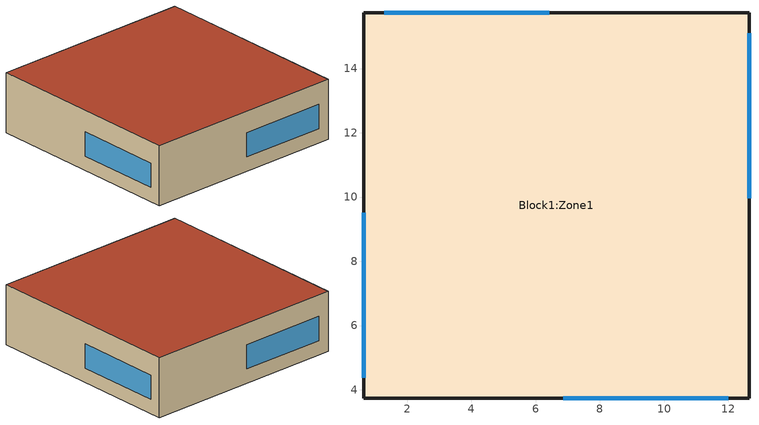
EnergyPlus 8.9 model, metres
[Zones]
Block1:Zone1
 floor ground (Project ground floor): 12.65,3.74 0.65,3.74 0.65,15.74 12.65,15.74 z0
 wall outside (Project wall): 12.65,3.74 12.65,15.74 0.65,15.74 0.65,3.74 12.65,3.74 z0:3.5
 window x2 (1001): 12.65,9.96 12.65,15.09 / 6.42,15.74 1.29,15.74 / 0.65,9.51 0.65,4.38 / 6.87,3.74 12,3.74 z0.84:2.26
 roof outside (Project flat roof): 0.65,3.74 12.65,3.74 12.65,15.74 0.65,15.74 z3.5
[Site:Location]
Deusto (O1-O1:31-12)  (01-01:31-12): Latitude=43.3; Longitude=-2.9; Time Zone=1; Elevation {m}=39
[Site:GroundTemperature:BuildingSurface]
18, 18, 18, 18, 18, 18, 18, 18, 18, 18, 18, 18
[Site:GroundTemperature:Deep]
14, 14, 14, 14, 14, 14, 14, 14, 14, 14, 14, 14
[Site:GroundTemperature:Shallow]
14, 14, 14, 14, 14, 14, 14, 14, 14, 14, 14, 14
[Site:GroundTemperature:FCfactorMethod]
January FCfactorMethod ground temperature {C}=11.21; Februry FCfactorMethod ground temperature {C}=9.51; March FCfactorMethod ground temperature {C}=9.05; April FCfactorMethod ground temperature {C}=9.45; May FCfactorMethod ground temperature {C}=11.74; June FCfactorMethod ground temperature {C}=14.31; July FCfactorMethod ground temperature {C}=16.73; August FCfactorMethod ground temperature {C}=18.49; September FCfactorMethod ground temperature {C}=19; October FCfactorMethod ground temperature {C}=18.17; November FCfactorMethod ground temperature {C}=16.19; December FCfactorMethod ground temperature {C}=13.69
[Site:GroundReflectance]
0.2, 0.2, 0.2, 0.2, 0.2, 0.2, 0.2, 0.2, 0.2, 0.2, 0.2, 0.2
[Site:GroundReflectance:SnowModifier]
2, 2
[SizingPeriod:DesignDay] Day of Month=15; Humidity Condition Type=WetBulb; Barometric Pressure {N/M**2}=100857.4; Wind Direction {Degrees N=0, S=180}=0; Rain Indicator=No; Snow on ground indicator=No
Name | Month | Day Type -- used for schedules | Maximum Dry-Bulb Temperature {C} | Daily Dry-Bulb Temperature Range {C} | Wetbulb at Maximum Dry-Bulb{C} | Wind Speed {m/s} | Daylight Savings Time Indicator | Solar Model Indicator | Clearness {0.0 to 1.2} | Max Dry-Bulb {C} | Daily Temp Range {C} | Wet-Bulb at Max {C} | Wind Speed {M/Sec} | Clearness {0.0 to 1.2} - gives no sun (but does include long wave radiant heat exchange with sky)
Summer Design Day in Deusto (O1-O1:31-12) Jul | 7 | SummerDesignDay | 35 | 13.5 | 22.3 | 0 | Yes | ASHRAEClearSky | 0.98
Summer Design Day in Deusto (O1-O1:31-12) Aug | 8 | SummerDesignDay | 35.2 | 14 | 22.3 | 0 | Yes | ASHRAEClearSky | 0.98
Summer Design Day in Deusto (O1-O1:31-12) Sep | 9 | SummerDesignDay | 33.2 | 14 | 20.2 | 0 | Yes | ASHRAEClearSky | 0.98
Winter Design Day in Deusto (O1-O1:31-12) | 1 | WinterDesignDay |  |  |  |  | No |  |  | -0.2 | 0 | -0.2 | 12.6 | 0
[Building]
Building: North Axis=0; Terrain=Suburbs; Loads Convergence Tolerance=.04; Temperature Convergence Tolerance=.4; Solar Distribution=FullExterior; Maximum number of warmup days=25; Minimum number of warmup days=6
[Material:NoMass]
3_RVAL_3: Roughness=Rough; Resistance {m2-K/w}=.18; Thermal Emittance=0.9; Solar Absorptance=0.7; Visible Absorptance=0.7
[Construction]
Project ground floor: Urea Formaldehyde Foam_O1327, Cast Concrete_O1, Floor/Roof Screed_OO7, Timber Flooring_OO3
Project flat roof: Asphalt 1_OO1, MW Glass Wool (rolls)_O1445, 3_RVAL_3, Plasterboard_OO13
Project wall: Brickwork Outer_O1, XPS Extruded Polystyrene  - CO2 Blowing_OO795, Concrete Block (Medium)_O1, Gypsum Plastering_OO13, EPS Expanded Polystyrene (Standard)_O1234
1001: Simple 1001
[Material] Roughness=Rough; Thermal Emittance=0.9
Name | Thickness {m} | Conductivity {w/m-K} | Density {kg/m3} | Specific Heat {J/kg-K} | Solar Absorptance | Visible Absorptance
Urea Formaldehyde Foam_O1327 | .1327 | 0.04 | 10 | 1400 | 0.6 | 0.6
Cast Concrete_O1 | .1 | 1.13 | 2000 | 1000 | 0.6 | 0.6
Floor/Roof Screed_OO7 | .07 | 0.41 | 1200 | 840 | 0.73 | 0.73
Timber Flooring_OO3 | .03 | 0.14 | 650 | 1200 | 0.78 | 0.78
Asphalt 1_OO1 | .01 | 0.7 | 2100 | 1000 | 0.85 | 0.9
MW Glass Wool (rolls)_O1445 | .1445 | 0.04 | 12 | 840 | 0.6 | 0.6
Plasterboard_OO13 | .013 | 0.25 | 2800 | 896 | 0.5 | 0.5
Brickwork Outer_O1 | .1 | 0.84 | 1700 | 800 | 0.7 | 0.7
XPS Extruded Polystyrene  - CO2 Blowing_OO795 | .0795 | 0.034 | 35 | 1400 | 0.6 | 0.6
Concrete Block (Medium)_O1 | .1 | 0.51 | 1400 | 1000 | 0.6 | 0.6
Gypsum Plastering_OO13 | .013 | 0.4 | 1000 | 1000 | 0.5 | 0.5
EPS Expanded Polystyrene (Standard)_O1234 | .1234 | 0.04 | 15 | 1400 | 0.6 | 0.6
[WindowMaterial:SimpleGlazingSystem]
Simple 1001: U-value W/m2/K=1.96; Solar Heat Gain Coefficient=.691; Visible Transmittance=.744
[Zone]
Block1:Zone1: Relative North (to building)=0; Zone Type=1; Zone multiplier=1; Zone volume=436.5504; Floor Area=124.7287; Zone inside convection algorithm=TARP; Part Of Total Floor Area=Yes
[PEOPLE]
People Block1:Zone1: Zone=Block1:Zone1; Number of People SCHEDULE=Office_OpenOff_Occ; Number of People Calculation Method=People/Area; People per Zone Floor Area=.111; radiant fraction=.3; User Specified Sensible Fraction=AutoCalculate; Activity level SCHEDULE Name (units W/person, real)=Activity Schedule 10; CO2 generation rate per unit of activity level (units m3/s-W=3.82e-08; Enable ASHRAE 55 comfort warnings=No; MRT Calculation Type=ZoneAveraged; Work Efficiency SCHEDULE Name (0.0-1.0,real)=Work efficiency; Clothing Insulation Calculation Method=ClothingInsulationSchedule; Clothing Insulation SCHEDULE Name (real)=Clothing Schedule 10; Air Velocity SCHEDULE Name (units m/s, real)=AirVelocitySchedule
[Lights]
Block1:Zone1: Zone=Block1:Zone1; Lighting SCHEDULE=Office_OpenOff_Light; Design Level calculation method=Watts/Area; Watts per Zone Area {W/m2}=20; Return Air Fraction=0; Radiant fraction=.42; Fraction Visible=.18; Fraction Replaceable=1
[OtherEquipment]
Block1:Zone1 Equipment gain 1: Fuel Type=Electricity; Zone=Block1:Zone1; Equipment SCHEDULE=Office_OpenOff_Equip; Design Level calculation method=Watts/Area; Watts per Zone Area {watts/m2}=11.77; Latent fraction=0; Radiant fraction=.2; Fraction Lost=0; Carbon Dioxide Generation Rate=0; End-use category=ELECTRIC EQUIPMENT#Block1:Zone1#05
[WaterUse:Equipment]
DHW Block1:Zone1: Peak Volumetric Flow Rate {m3/s}=7.6993e-07; DHW SCHEDULE=Office_OpenOff_Occ; Target Temperature Schedule=DHW Supply Temperature Block1:Zone1; Hot Water Supply Temperature Schedule=DHW Supply Temperature Block1:Zone1; Cold Water Supply Temperature Schedule=DHW Mains Temperature Block1:Zone1; Zone=Block1:Zone1
[ZoneInfiltration:DesignFlowRate]
Block1:Zone1 Infiltration: Zone=Block1:Zone1; Infiltration SCHEDULE=On 24/7; Design Volume Flow Rate calculation method=Flow/zone; Design Volume Flow Rate (m3/s)=1.886262; Constant Term Coefficient=1; Temperature Term Coefficient=0; Velocity Term Coefficient=0; Velocity Squared Term Coefficient=0
[Sizing:Zone]
Block1:Zone1: Zone Cooling Design Supply Air Temperature Input Method=SupplyAirTemperature; Zone Cooling Design Supply Air Temperature (C)=12; Zone Cooling Design Supply Air Temperature Difference=0; Zone Heating Design Supply Air Temperature Input Method=SupplyAirTemperature; Zone Heating Design Supply Air Temperature (C)=35; Zone Heating Design Supply Air Temperature Difference=0; Zone Cooling Design Supply Air Humidity Ratio (kgWater/kgDryAir)=0.0077; Zone Heating Design Supply Air Humidity Ratio (kgWater/kgDryAir)=0.0156; Design Specification Outdoor Air Object=Block1:Zone1; Zone Heating Sizing Factor=1.25; Zone Cooling Sizing Factor=1.15; Cooling Design Air Flow Method=DesignDay; Cooling Minimum Air Flow Fraction=0; Heating Design Air Flow Method=DesignDay; Design Specification Zone Air Distribution Object=Block1:Zone1
[DesignSpecification:ZoneAirDistribution]
Block1:Zone1: Zone Air Distribution Effectiveness in Cooling Mode (dimensionless)=1; Zone Air Distribution Effectiveness in Heating Mode (dimensionless)=1
[DesignSpecification:OutdoorAir]
Block1:Zone1: Outdoor Air Method=Sum; Outdoor Air Flow per Person {m3/s}=.01; Outdoor Air Flow per Zone Floor Area {m3/s-m2}=0; Outdoor Air Flow per Zone {m3/s}=0; Outdoor Air Flow Air Changes per Hour=0; Outdoor Air Flow Rate Fraction Schedule=Office_OpenOff_Occ
[ZoneControl:Thermostat]
Block1:Zone1 Thermostat: Block1:Zone1, Zone Control Type Sched, ThermostatSetpoint:DualSetpoint, Dual Setpoint - Zone Block1:Zone1
[ThermostatSetpoint:DualSetpoint]
Dual Setpoint - Zone Block1:Zone1: Block1:Zone1 Heating Setpoint Schedule, Block1:Zone1 Cooling SP Sch
[Zone equipment]
Block1:Zone1: Block1:Zone1 Ideal Loads Air
[ZoneHVAC:IdealLoadsAirSystem]
Block1:Zone1 Ideal Loads Air: Maximum Heating Supply Air Temperature {C}=35; Minimum Cooling Supply Air Temperature {C}=12; Maximum Heating Supply Air Humidity Ratio {kg-H2O/kg-air}=0.0156; Minimum Cooling Supply Air Humidity Ratio {kg-H2O/kg-air}=0.0077; Heating Limit=LimitCapacity; Maximum Heating Air Flow Rate {m3/s}=Autosize; Maximum Sensible Heating Capacity=Autosize; Cooling Limit=LimitFlowRateAndCapacity; Maximum Cooling Air Flow Rate {m3/s}=Autosize; Maximum Total Cooling Capacity=Autosize; Heating Availability Schedule=Block1:Zone1 Heating Availability Sch; Cooling availability schedule=Block1:Zone1 Cooling Availability Sch; Dehumidification Control Type=None; Humidification Control Type=None; Design Specification Outdoor Air Object=Block1:Zone1; Outdoor Air Economizer Type=NoEconomizer; Heat Recovery Type=None
[Schedule:Compact]
Work efficiency: Any Number, Through: 12/31, For: AllDays, Until: 24:00, 0
AirVelocitySchedule: Any Number, Through: 12/31, For: AllDays, Until: 24:00, .137
On 24/7: Any Number, Through: 12/31, For: AllDays, Until: 24:00, 1
Office_OpenOff_Occ: Fraction, Through: 31 Dec, For: Weekdays SummerDesignDay, Until: 07:00, 0, Until: 08:00, 0.25, Until: 09:00, 0.5, Until: 12:00, 1, Until: 14:00, 0.75, Until: 17:00, 1, Until: 18:00, 0.5, Until: 19:00, 0.25, Until: 24:00, 0, For: Weekends, Until: 24:00, 0, For: Holidays, Until: 24:00, 0, For: WinterDesignDay AllOtherDays, Until: 24:00, 0
Office_OpenOff_Equip: Fraction, Through: 31 Dec, For: Weekdays SummerDesignDay, Until: 07:00, 0.05394, Until: 20:00, 1, Until: 24:00, 0.05394, For: Weekends, Until: 24:00, 0.05394, For: Holidays, Until: 24:00, 0.05394, For: WinterDesignDay AllOtherDays, Until: 24:00, 0
Office_OpenOff_Light: Fraction, Through: 31 Dec, For: Weekdays SummerDesignDay, Until: 07:00, 0, Until: 19:00, 1, Until: 24:00, 0, For: Weekends, Until: 24:00, 0, For: Holidays, Until: 24:00, 0, For: WinterDesignDay AllOtherDays, Until: 24:00, 0
Activity Schedule 10: Any Number, Through: 12/31, For: AllDays, Until: 24:00, 110.7
Clothing Schedule 10: Any Number, Through: 4/1, For: AllDays, Until: 24:00, 1, Through: 9/30, For: AllDays, Until: 24:00, .5, Through: 12/31, For: AllDays, Until: 24:00, 1
DHW Supply Temperature Block1:Zone1: Temperature, Through: 12/31, For: AllDays, Until: 24:00, 65
DHW Mains Temperature Block1:Zone1: Temperature, Through: 12/31, For: AllDays, Until: 24:00, 10
Block1:Zone1 Heating Setpoint Schedule: Temperature, Through: 31 Dec, For: Weekdays SummerDesignDay, Until: 05:00, 12, Until: 19:00, 22, Until: 24:00, 12, For: WinterDesignDay, Until: 24:00, 22, For: Weekends, Until: 24:00, 12, For: Holidays, Until: 24:00, 12, For: AllOtherDays, Until: 24:00, -50
Block1:Zone1 Heating Availability Sch: Temperature, Through: 31 Dec, For: Weekdays SummerDesignDay, Until: 05:00, 1, Until: 19:00, 1, Until: 24:00, 1, For: WinterDesignDay, Until: 24:00, 1, For: Weekends, Until: 24:00, 1, For: Holidays, Until: 24:00, 1, For: AllOtherDays, Until: 24:00, 0
Block1:Zone1 Cooling SP Sch: Temperature, Through: 31 Dec, For: Weekdays SummerDesignDay, Until: 05:00, 100, Until: 19:00, 24, Until: 24:00, 100, For: Weekends, Until: 24:00, 100, For: Holidays, Until: 24:00, 100, For: WinterDesignDay AllOtherDays, Until: 24:00, 100
Block1:Zone1 Cooling Availability Sch: Temperature, Through: 31 Dec, For: Weekdays SummerDesignDay, Until: 05:00, 0, Until: 19:00, 1, Until: 24:00, 0, For: Weekends, Until: 24:00, 0, For: Holidays, Until: 24:00, 0, For: WinterDesignDay AllOtherDays, Until: 24:00, 0
[Schedule:Day:Hourly]
Summer Control Type Day Sch; Winter Control Type Day Sch: Control Type, 4, 4, 4, 4, 4, 4, 4, 4, 4, 4, 4, 4, 4, 4, 4, 4, 4, 4, 4, 4, 4, 4, 4, 4
[Schedule:Week:Daily]
Summer Control Type Week Sch: Summer Control Type Day Sch, Summer Control Type Day Sch, Summer Control Type Day Sch, Summer Control Type Day Sch, Summer Control Type Day Sch, Summer Control Type Day Sch, Summer Control Type Day Sch, Summer Control Type Day Sch, Summer Control Type Day Sch, Summer Control Type Day Sch, Summer Control Type Day Sch, Summer Control Type Day Sch
Winter Control Type Week Sch: Winter Control Type Day Sch, Winter Control Type Day Sch, Winter Control Type Day Sch, Winter Control Type Day Sch, Winter Control Type Day Sch, Winter Control Type Day Sch, Winter Control Type Day Sch, Winter Control Type Day Sch, Winter Control Type Day Sch, Winter Control Type Day Sch, Winter Control Type Day Sch, Winter Control Type Day Sch
[Schedule:Year]
Zone Control Type Sched: Control Type, Winter Control Type Week Sch, 1, 1, 3, 31, Summer Control Type Week Sch, 4, 1, 9, 30, Winter Control Type Week Sch, 10, 1, 12, 31
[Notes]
Hourly weather file: C:\ProgramData\DesignBuilder\Weather Data\ESP_BILBAO_SWEC.epw
